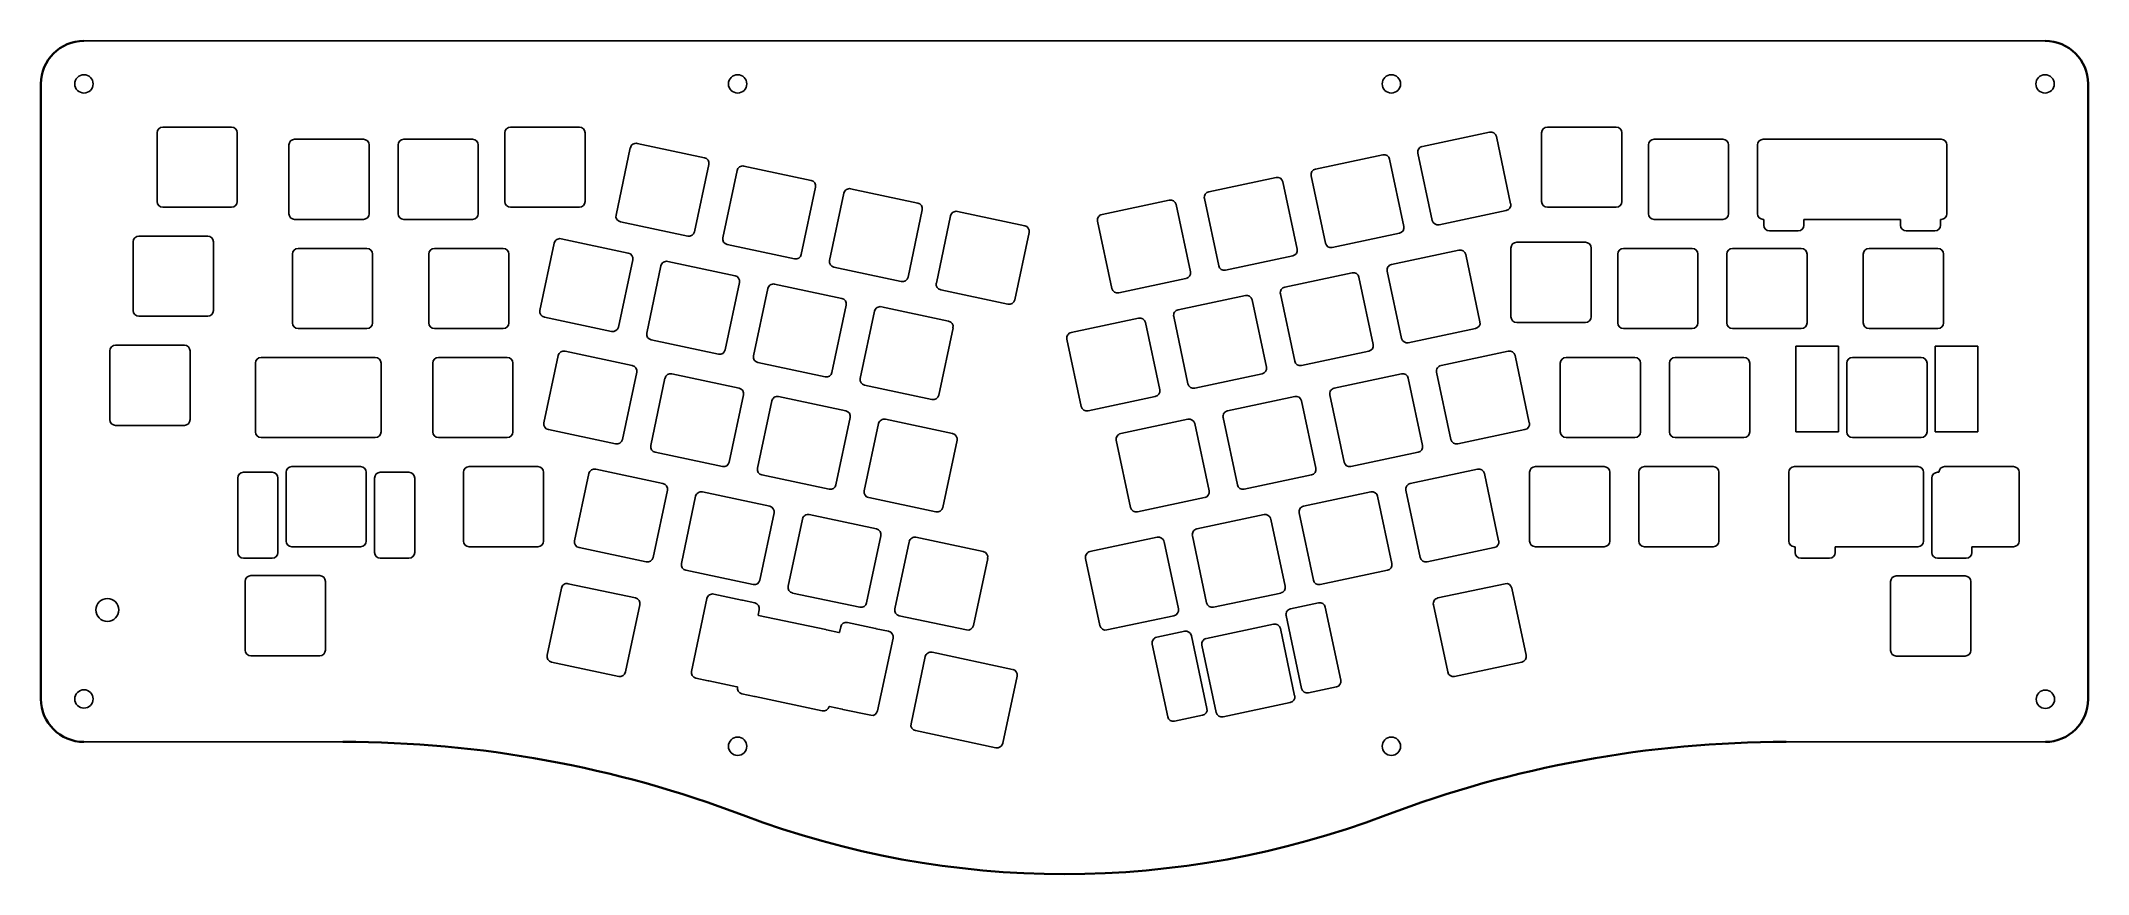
# Model space of a CAD drawing. Header units: millimetres. Extents: x 0 to 357, y 0 to 145.
import ezdxf

# ---------------------------------------------------------------- set-up
doc = ezdxf.new("R2010")
doc.units = ezdxf.units.MM
doc.layers.get('0').update_dxf_attribs({"lineweight": 35})

msp = doc.modelspace()

# ---------------------------------------------------------------- linework, layer by layer
at = {"color": 7, "linetype": 'Continuous', "lineweight": 25}
for p, q in [((349.8, 145.48), (7.5, 145.48)), ((20.26, 129.45), (20.26, 117.45)), ((21.26, 130.45), (33.26, 130.45)), ((34.26, 129.45), (34.26, 117.45)), ((80.97, 129.45), (80.97, 117.45)), ((81.97, 130.45), (93.97, 130.45)), ((94.97, 129.45), (94.97, 117.45)), ((241.11, 127.07), (252.84, 129.57)), ((254.03, 128.8), (256.52, 117.06)), ((261.93, 129.45), (261.93, 117.45)), ((262.93, 130.45), (274.93, 130.45)), ((275.93, 129.45), (275.93, 117.45)), ((43.28, 127.31), (43.28, 115.31)), ((44.28, 128.31), (56.28, 128.31)), ((57.28, 127.31), (57.28, 115.31)), ((62.33, 127.31), (62.33, 115.31)), ((63.33, 128.31), (75.33, 128.31)), ((76.33, 127.31), (76.33, 115.31)), ((102.87, 126.82), (100.38, 115.08)), ((104.06, 127.59), (115.79, 125.09)), ((222.47, 123.11), (234.21, 125.61)), ((240.34, 125.89), (242.83, 114.15)), ((280.56, 127.31), (280.56, 115.31)), ((281.56, 128.31), (293.56, 128.31)), ((294.56, 127.31), (294.56, 115.31)), ((299.61, 127.31), (299.61, 115.31)), ((300.61, 128.31), (331.66, 128.31)), ((332.66, 127.31), (332.66, 115.31)), ((116.56, 123.91), (114.07, 112.17)), ((121.5, 122.86), (119.01, 111.12)), ((122.69, 123.63), (134.43, 121.13)), ((203.84, 119.15), (215.58, 121.64)), ((221.7, 121.92), (224.2, 110.19)), ((235.4, 124.84), (237.89, 113.1)), ((135.2, 119.94), (132.7, 108.21)), ((140.14, 118.89), (137.64, 107.16)), ((141.32, 119.66), (153.06, 117.17)), ((203.07, 117.96), (205.56, 106.23)), ((216.76, 120.87), (219.26, 109.14)), ((21.26, 116.45), (33.26, 116.45)), ((81.97, 116.45), (93.97, 116.45)), ((153.83, 115.98), (151.34, 104.25)), ((158.77, 114.93), (156.28, 103.2)), ((159.96, 115.7), (171.7, 113.21)), ((185.2, 115.19), (196.94, 117.68)), ((198.13, 116.91), (200.62, 105.18)), ((244.02, 113.38), (255.75, 115.87)), ((262.93, 116.45), (274.93, 116.45)), ((17.1, 111.4), (29.1, 111.4)), ((44.28, 114.31), (56.28, 114.31)), ((63.33, 114.31), (75.33, 114.31)), ((90.78, 110.94), (102.51, 108.44)), ((101.15, 113.89), (112.88, 111.4)), ((172.47, 112.02), (169.97, 100.29)), ((184.43, 114), (186.93, 102.27)), ((225.38, 109.42), (237.12, 111.91)), ((281.56, 114.31), (293.56, 114.31)), ((300.61, 114.31), (300.7, 114.31)), ((300.7, 114.31), (300.7, 113.31)), ((301.7, 112.31), (306.7, 112.31)), ((307.7, 113.31), (307.7, 114.31)), ((307.7, 114.31), (324.57, 114.31)), ((324.57, 114.31), (324.57, 113.31)), ((325.57, 112.31), (330.57, 112.31)), ((331.57, 113.31), (331.57, 114.31)), ((331.57, 114.31), (331.66, 114.31)), ((16.1, 110.4), (16.1, 98.4)), ((30.1, 110.4), (30.1, 98.4)), ((43.88, 108.26), (43.88, 96.26)), ((44.88, 109.26), (56.88, 109.26)), ((57.88, 108.26), (57.88, 96.26)), ((67.69, 108.26), (67.69, 96.26)), ((68.69, 109.26), (80.69, 109.26)), ((81.69, 108.26), (81.69, 96.26)), ((89.59, 110.17), (87.1, 98.43)), ((103.28, 107.26), (100.79, 95.52)), ((119.78, 109.93), (131.52, 107.44)), ((206.75, 105.46), (218.49, 107.95)), ((235.75, 106.46), (247.48, 108.96)), ((248.67, 108.19), (251.16, 96.45)), ((256.57, 109.32), (256.57, 97.32)), ((257.57, 110.32), (269.57, 110.32)), ((270.57, 109.32), (270.57, 97.32)), ((275.2, 108.26), (275.2, 96.26)), ((276.2, 109.26), (288.2, 109.26)), ((289.2, 108.26), (289.2, 96.26)), ((294.25, 108.26), (294.25, 96.26)), ((295.25, 109.26), (307.25, 109.26)), ((308.25, 108.26), (308.25, 96.26)), ((318.07, 108.26), (318.07, 96.26)), ((319.07, 109.26), (331.07, 109.26)), ((332.07, 108.26), (332.07, 96.26)), ((108.22, 106.21), (105.73, 94.47)), ((109.41, 106.98), (121.15, 104.48)), ((138.41, 105.97), (150.15, 103.48)), ((188.12, 101.5), (199.85, 103.99)), ((217.11, 102.5), (228.85, 105)), ((230.04, 104.23), (232.53, 92.49)), ((234.98, 105.28), (237.47, 93.54)), ((121.92, 103.29), (119.42, 91.56)), ((126.86, 102.24), (124.36, 90.51)), ((128.04, 103.01), (139.78, 100.52)), ((157.05, 102.01), (168.78, 99.52)), ((198.48, 98.54), (210.22, 101.03)), ((211.4, 100.26), (213.9, 88.53)), ((216.34, 101.31), (218.84, 89.58)), ((17.1, 97.4), (29.1, 97.4)), ((87.87, 97.24), (99.6, 94.75)), ((140.55, 99.33), (138.06, 87.6)), ((145.49, 98.28), (143, 86.55)), ((146.68, 99.05), (158.42, 96.56)), ((179.84, 94.58), (191.58, 97.07)), ((197.71, 97.35), (200.2, 85.62)), ((44.88, 95.26), (56.88, 95.26)), ((68.69, 95.26), (80.69, 95.26)), ((106.5, 93.28), (118.24, 90.79)), ((159.19, 95.37), (156.69, 83.64)), ((179.07, 93.39), (181.57, 81.66)), ((192.77, 96.3), (195.26, 84.57)), ((238.66, 92.77), (250.39, 95.26)), ((257.57, 96.32), (269.57, 96.32)), ((276.2, 95.26), (288.2, 95.26)), ((295.25, 95.26), (307.25, 95.26)), ((319.07, 95.26), (331.07, 95.26)), ((12.03, 91.35), (12.03, 79.35)), ((13.03, 92.35), (25.03, 92.35)), ((26.03, 91.35), (26.03, 79.35)), ((38.43, 90.21), (58.36, 90.21)), ((69.39, 90.21), (81.39, 90.21)), ((90.29, 90.54), (87.8, 78.8)), ((91.48, 91.31), (103.21, 88.81)), ((220.02, 88.81), (231.76, 91.3)), ((244.37, 88.81), (256.1, 91.31)), ((257.29, 90.54), (259.78, 78.8)), ((266.19, 90.21), (278.19, 90.21)), ((285.24, 90.21), (297.24, 90.21)), ((306.32, 77.21), (306.32, 92.21)), ((313.75, 92.21), (306.32, 92.21)), ((313.75, 77.21), (313.75, 92.21)), ((316.19, 90.21), (328.19, 90.21)), ((330.63, 77.21), (330.63, 92.21)), ((330.63, 92.21), (338.07, 92.21)), ((338.07, 77.21), (338.07, 92.21)), ((37.43, 89.21), (37.43, 77.21)), ((59.36, 89.21), (59.36, 77.21)), ((68.39, 89.21), (68.39, 77.21)), ((82.39, 89.21), (82.39, 77.21)), ((103.98, 87.63), (101.49, 75.89)), ((108.92, 86.58), (106.43, 74.84)), ((110.11, 87.35), (121.85, 84.85)), ((125.13, 89.32), (136.87, 86.83)), ((201.39, 84.85), (213.13, 87.34)), ((225.73, 84.85), (237.47, 87.35)), ((238.66, 86.58), (241.15, 74.84)), ((243.6, 87.63), (246.09, 75.89)), ((265.19, 89.21), (265.19, 77.21)), ((279.19, 89.21), (279.19, 77.21)), ((284.24, 89.21), (284.24, 77.21)), ((298.24, 89.21), (298.24, 77.21)), ((315.19, 89.21), (315.19, 77.21)), ((329.19, 89.21), (329.19, 77.21)), ((122.62, 83.66), (120.12, 71.93)), ((127.56, 82.61), (125.06, 70.88)), ((128.74, 83.38), (140.48, 80.89)), ((143.77, 85.36), (155.5, 82.87)), ((182.76, 80.89), (194.49, 83.38)), ((207.1, 80.89), (218.84, 83.38)), ((220.02, 82.61), (222.52, 70.88)), ((224.96, 83.66), (227.46, 71.93)), ((141.25, 79.7), (138.76, 67.97)), ((146.19, 78.65), (143.7, 66.92)), ((147.38, 79.42), (159.12, 76.93)), ((188.46, 76.93), (200.2, 79.42)), ((201.39, 78.65), (203.88, 66.92)), ((206.33, 79.7), (208.82, 67.97)), ((13.03, 78.35), (25.03, 78.35)), ((38.43, 76.21), (58.36, 76.21)), ((69.39, 76.21), (81.39, 76.21)), ((88.57, 77.61), (100.3, 75.12)), ((159.89, 75.74), (157.39, 64.01)), ((187.69, 75.74), (190.19, 64.01)), ((247.28, 75.12), (259.01, 77.61)), ((266.19, 76.21), (278.19, 76.21)), ((285.24, 76.21), (297.24, 76.21)), ((313.75, 77.21), (306.32, 77.21)), ((316.19, 76.21), (328.19, 76.21)), ((330.63, 77.21), (338.07, 77.21)), ((107.2, 73.65), (118.94, 71.16)), ((228.64, 71.16), (240.38, 73.65)), ((34.35, 69.16), (34.35, 56.16)), ((40.35, 70.16), (35.35, 70.16)), ((41.35, 56.16), (41.35, 69.16)), ((42.79, 70.16), (42.79, 58.16)), ((43.79, 71.16), (55.79, 71.16)), ((56.79, 70.16), (56.79, 58.16)), ((58.23, 69.16), (58.23, 56.16)), ((64.23, 70.16), (59.23, 70.16)), ((65.23, 56.16), (65.23, 69.16)), ((73.74, 70.16), (73.74, 58.16)), ((74.74, 71.16), (86.74, 71.16)), ((87.74, 70.16), (87.74, 58.16)), ((95.64, 69.93), (93.15, 58.19)), ((96.83, 70.7), (108.56, 68.2)), ((125.83, 69.69), (137.57, 67.2)), ((210.01, 67.2), (221.75, 69.69)), ((239.01, 68.2), (250.74, 70.7)), ((251.93, 69.93), (254.42, 58.19)), ((259.83, 70.16), (259.83, 58.16)), ((260.83, 71.16), (272.83, 71.16)), ((273.83, 70.16), (273.83, 58.16)), ((278.88, 70.16), (278.88, 58.16)), ((279.88, 71.16), (291.88, 71.16)), ((292.88, 70.16), (292.88, 58.16)), ((305.08, 70.16), (305.08, 58.16)), ((306.07, 71.16), (327.6, 71.16)), ((328.6, 70.16), (328.6, 58.16)), ((330.04, 69.16), (330.04, 56.16)), ((331.27, 70.16), (331.04, 70.16)), ((332.27, 71.16), (344.27, 71.16)), ((345.27, 70.16), (345.27, 58.16)), ((109.33, 67.02), (106.84, 55.28)), ((114.27, 65.97), (111.78, 54.23)), ((115.46, 66.74), (127.2, 64.24)), ((144.47, 65.73), (156.2, 63.24)), ((191.38, 63.24), (203.11, 65.73)), ((220.37, 64.24), (232.11, 66.74)), ((233.3, 65.97), (235.79, 54.23)), ((238.24, 67.02), (240.73, 55.28)), ((127.97, 63.05), (125.47, 51.32)), ((132.91, 62), (130.41, 50.27)), ((134.09, 62.77), (145.83, 60.28)), ((201.74, 60.28), (213.48, 62.77)), ((214.66, 62), (217.16, 50.27)), ((219.6, 63.05), (222.1, 51.32)), ((146.6, 59.09), (144.11, 47.36)), ((151.54, 58.04), (149.05, 46.31)), ((152.73, 58.81), (164.47, 56.32)), ((183.1, 56.32), (194.84, 58.81)), ((196.03, 58.04), (198.52, 46.31)), ((200.97, 59.09), (203.46, 47.36)), ((35.35, 55.16), (40.35, 55.16)), ((43.79, 57.16), (55.79, 57.16)), ((59.23, 55.16), (64.23, 55.16)), ((74.74, 57.16), (86.74, 57.16)), ((93.92, 57), (105.65, 54.51)), ((165.24, 55.13), (162.74, 43.4)), ((182.33, 55.13), (184.83, 43.4)), ((241.92, 54.51), (253.65, 57)), ((260.83, 57.16), (272.83, 57.16)), ((279.88, 57.16), (291.88, 57.16)), ((306.07, 57.16), (306.16, 57.16)), ((306.16, 57.16), (306.16, 56.16)), ((307.16, 55.16), (312.16, 55.16)), ((313.16, 56.16), (313.16, 57.16)), ((313.16, 57.16), (327.6, 57.16)), ((331.04, 55.16), (336.04, 55.16)), ((337.04, 56.16), (337.04, 57.16)), ((337.04, 57.16), (344.27, 57.16)), ((35.65, 51.11), (35.65, 39.11)), ((36.65, 52.11), (48.65, 52.11)), ((49.65, 51.11), (49.65, 39.11)), ((92.02, 50.71), (103.75, 48.21)), ((112.55, 53.04), (124.29, 50.55)), ((223.28, 50.55), (235.02, 53.04)), ((243.82, 48.21), (255.55, 50.71)), ((322.83, 51.06), (322.83, 39.06)), ((323.83, 52.06), (335.83, 52.06)), ((336.83, 51.06), (336.83, 39.06)), ((90.83, 49.94), (88.34, 38.2)), ((104.52, 47.03), (102.03, 35.29)), ((116.24, 48.12), (113.53, 35.4)), ((122.31, 47.85), (117.42, 48.89)), ((124.6, 47.36), (122.43, 47.82)), ((131.18, 49.08), (142.92, 46.59)), ((204.65, 46.59), (216.39, 49.08)), ((222.98, 47.36), (218.09, 46.32)), ((226.87, 33.87), (224.17, 46.59)), ((243.05, 47.03), (245.54, 35.29)), ((256.74, 49.94), (259.23, 38.2)), ((125.16, 45.19), (125.37, 46.17)), ((136.99, 42.68), (125.26, 45.18)), ((139.59, 43.16), (139.38, 42.17)), ((145.67, 42.89), (140.78, 43.93)), ((149.82, 45.12), (161.55, 42.63)), ((186.02, 42.63), (197.75, 45.12)), ((203.41, 41.15), (215.14, 43.65)), ((216.33, 42.88), (218.82, 31.14)), ((217.32, 45.13), (220.02, 32.42)), ((137.09, 42.66), (139.28, 42.19)), ((147.95, 42.39), (145.78, 42.85)), ((146.02, 28.49), (148.72, 41.21)), ((193.97, 40.17), (196.67, 27.45)), ((199.63, 42.39), (194.74, 41.35)), ((203.52, 28.91), (200.81, 41.62)), ((202.64, 39.97), (205.13, 28.23)), ((36.65, 38.11), (48.65, 38.11)), ((89.11, 37.01), (100.84, 34.52)), ((154.35, 37.97), (151.86, 26.23)), ((155.54, 38.74), (169.6, 35.75)), ((246.73, 34.52), (258.46, 37.01)), ((323.83, 38.06), (335.83, 38.06)), ((116.48, 33.76), (114.3, 34.22)), ((116.59, 33.72), (121.48, 32.69)), ((170.37, 34.57), (167.88, 22.83)), ((221.21, 31.65), (226.1, 32.68)), ((122.34, 31.48), (124.54, 31.02)), ((124.64, 30.99), (136.37, 28.5)), ((137.56, 29.28), (137.56, 29.27)), ((139.83, 28.79), (137.66, 29.25)), ((139.94, 28.76), (144.84, 27.72)), ((206.32, 27.46), (218.05, 29.95)), ((152.63, 25.05), (166.69, 22.06)), ((197.85, 26.68), (202.75, 27.72)), ((7.5, 23.08), (52.72, 23.08)), ((349.85, 23.08), (304.58, 23.08))]:
    msp.add_line(p, q, dxfattribs=at)
at = {"linetype": 'Continuous'}
for p, q in [((0, 137.98), (0, 30.58)), ((357.3, 137.98), (357.3, 30.53))]:
    msp.add_line(p, q, dxfattribs=at)
at = {"color": 7, "linetype": 'Continuous', "lineweight": 25}
for centre, radius in [((7.5, 137.98), 1.6), ((121.6, 137.98), 1.6), ((235.7, 137.98), 1.6), ((349.8, 137.98), 1.6), ((11.6, 46.13), 2), ((7.5, 30.58), 1.6), ((349.85, 30.53), 1.6), ((121.6, 22.32), 1.6), ((235.7, 22.32), 1.6)]:
    msp.add_circle(centre, radius, dxfattribs=at)
at = {"linetype": 'Continuous'}
for centre, radius, start, end in [((7.5, 137.98), 7.5, 90, 180), ((349.8, 137.98), 7.5, 0, 90), ((7.5, 30.58), 7.5, 180, 270), ((349.85, 30.53), 7.45, 270, 360), ((52.72, -173.92), 197, 69.2271, 90), ((304.58, -173.92), 197, 90, 110.7729), ((178.65, 158.07), 158.07, 249.2271, 290.7729)]:
    msp.add_arc(centre, radius, start, end, dxfattribs=at)
at = {"color": 7, "linetype": 'Continuous', "lineweight": 25}
for centre, start, end in [((21.26, 129.45), 90, 180), ((33.26, 129.45), 0, 90), ((81.97, 129.45), 90, 180), ((93.97, 129.45), 0, 90), ((253.05, 128.59), 12, 102), ((262.93, 129.45), 90, 180), ((274.93, 129.45), 0, 90), ((44.28, 127.31), 90, 180), ((56.28, 127.31), 360, 90), ((63.33, 127.31), 90, 180), ((75.33, 127.31), 0, 90), ((103.85, 126.61), 78, 168), ((115.59, 124.11), 348, 78), ((234.42, 124.63), 12, 102), ((241.31, 126.09), 102, 192), ((281.56, 127.31), 90, 180), ((293.56, 127.31), 0, 90), ((300.61, 127.31), 90, 180), ((331.66, 127.31), 0, 90), ((122.48, 122.65), 78, 168), ((215.78, 120.67), 12, 102), ((222.68, 122.13), 102, 192), ((134.22, 120.15), 348, 78), ((141.12, 118.69), 78, 168), ((204.05, 118.17), 102, 192), ((21.26, 117.45), 180, 270), ((33.26, 117.45), 270, 360), ((44.28, 115.31), 180, 270), ((56.28, 115.31), 270, 0), ((63.33, 115.31), 180, 270), ((75.33, 115.31), 270, 0), ((81.97, 117.45), 180, 270), ((93.97, 117.45), 270, 0), ((101.35, 114.87), 168, 258), ((152.85, 116.19), 348, 78), ((159.75, 114.73), 78, 168), ((185.41, 114.21), 102, 192), ((197.15, 116.71), 12, 102), ((255.55, 116.85), 282, 12), ((262.93, 117.45), 180, 270), ((274.93, 117.45), 270, 0), ((281.56, 115.31), 180, 270), ((293.56, 115.31), 270, 360), ((300.61, 115.31), 180, 270), ((331.66, 115.31), 270, 0), ((17.1, 110.4), 90, 180), ((29.1, 110.4), 0, 90), ((90.57, 109.96), 78, 168), ((113.09, 112.38), 258, 348), ((119.99, 110.91), 168, 258), ((171.49, 112.23), 348, 78), ((236.91, 112.89), 282, 12), ((243.81, 114.36), 192, 282), ((301.7, 113.31), 180, 270), ((306.7, 113.31), 270, 0), ((325.57, 113.31), 180, 270), ((330.57, 113.31), 270, 0), ((44.88, 108.26), 90, 180), ((56.88, 108.26), 0, 90), ((68.69, 108.26), 90, 180), ((80.69, 108.26), 360, 90), ((102.31, 107.46), 348, 78), ((131.73, 108.41), 258, 348), ((218.28, 108.93), 282, 12), ((225.17, 110.39), 192, 282), ((247.69, 107.98), 12, 102), ((257.57, 109.32), 90, 180), ((269.57, 109.32), 0, 90), ((276.2, 108.26), 90, 180), ((288.2, 108.26), 360, 90), ((295.25, 108.26), 90, 180), ((307.25, 108.26), 0, 90), ((319.07, 108.26), 90, 180), ((331.07, 108.26), 0, 90), ((109.2, 106), 78, 168), ((120.94, 103.5), 348, 78), ((138.62, 106.95), 168, 258), ((150.36, 104.45), 258, 348), ((199.65, 104.97), 282, 12), ((206.54, 106.43), 192, 282), ((229.06, 104.02), 12, 102), ((235.95, 105.48), 102, 192), ((127.84, 102.04), 78, 168), ((139.57, 99.54), 348, 78), ((157.25, 102.99), 168, 258), ((168.99, 100.49), 258, 348), ((187.91, 102.47), 192, 282), ((210.42, 100.06), 12, 102), ((217.32, 101.52), 102, 192), ((17.1, 98.4), 180, 270), ((29.1, 98.4), 270, 0), ((88.07, 98.22), 168, 258), ((146.47, 98.08), 78, 168), ((158.21, 95.58), 348, 78), ((191.79, 96.1), 12, 102), ((198.69, 97.56), 102, 192), ((257.57, 97.32), 180, 270), ((269.57, 97.32), 270, 360), ((44.88, 96.26), 180, 270), ((56.88, 96.26), 270, 0), ((68.69, 96.26), 180, 270), ((80.69, 96.26), 270, 0), ((99.81, 95.73), 258, 348), ((106.71, 94.26), 168, 258), ((180.05, 93.6), 102, 192), ((238.45, 93.75), 192, 282), ((250.19, 96.24), 282, 12), ((276.2, 96.26), 180, 270), ((288.2, 96.26), 270, 360), ((295.25, 96.26), 180, 270), ((307.25, 96.26), 270, 360), ((319.07, 96.26), 180, 270), ((331.07, 96.26), 270, 0), ((13.03, 91.35), 90, 180), ((25.03, 91.35), 0, 90), ((38.43, 89.21), 90, 180), ((58.36, 89.21), 360, 90), ((69.39, 89.21), 90, 180), ((81.39, 89.21), 0, 90), ((91.27, 90.33), 78, 168), ((118.45, 91.76), 258, 348), ((125.34, 90.3), 168, 258), ((219.81, 89.78), 192, 282), ((231.55, 92.28), 282, 12), ((256.31, 90.33), 12, 102), ((266.19, 89.21), 90, 180), ((278.19, 89.21), 0, 90), ((285.24, 89.21), 90, 180), ((297.24, 89.21), 0, 90), ((316.19, 89.21), 90, 180), ((328.19, 89.21), 0, 90), ((103.01, 87.83), 348, 78), ((109.9, 86.37), 78, 168), ((137.08, 87.8), 258, 348), ((143.97, 86.34), 168, 258), ((212.92, 88.32), 282, 12), ((237.68, 86.37), 12, 102), ((244.57, 87.83), 102, 192), ((121.64, 83.87), 348, 78), ((128.54, 82.41), 78, 168), ((155.71, 83.84), 258, 348), ((194.29, 84.36), 282, 12), ((201.18, 85.82), 192, 282), ((219.04, 82.41), 12, 102), ((225.94, 83.87), 102, 192), ((13.03, 79.35), 180, 270), ((25.03, 79.35), 270, 0), ((88.77, 78.59), 168, 258), ((140.27, 79.91), 348, 78), ((147.17, 78.45), 78, 168), ((182.55, 81.86), 192, 282), ((200.41, 78.45), 12, 102), ((207.31, 79.91), 102, 192), ((258.81, 78.59), 282, 12), ((38.43, 77.21), 180, 270), ((58.36, 77.21), 270, 0), ((69.39, 77.21), 180, 270), ((81.39, 77.21), 270, 360), ((100.51, 76.1), 258, 348), ((158.91, 75.95), 348, 78), ((188.67, 75.95), 102, 192), ((247.07, 76.1), 192, 282), ((266.19, 77.21), 180, 270), ((278.19, 77.21), 270, 360), ((285.24, 77.21), 180, 270), ((297.24, 77.21), 270, 0), ((316.19, 77.21), 180, 270), ((328.19, 77.21), 270, 360), ((107.41, 74.63), 168, 258), ((119.15, 72.13), 258, 348), ((228.43, 72.13), 192, 282), ((240.17, 74.63), 282, 12), ((35.35, 69.16), 90, 180), ((40.35, 69.16), 0, 90), ((43.79, 70.16), 90, 180), ((55.79, 70.16), 0, 90), ((59.23, 69.16), 90, 180), ((64.23, 69.16), 360, 90), ((74.74, 70.16), 90, 180), ((86.74, 70.16), 0, 90), ((96.62, 69.72), 78, 168), ((108.36, 67.22), 348, 78), ((126.04, 70.67), 168, 258), ((137.78, 68.17), 258, 348), ((209.8, 68.17), 192, 282), ((221.54, 70.67), 282, 12), ((239.21, 67.22), 102, 192), ((250.95, 69.72), 12, 102), ((260.83, 70.16), 90, 180), ((272.83, 70.16), 0, 90), ((279.88, 70.16), 90, 180), ((291.88, 70.16), 0, 90), ((306.07, 70.16), 90, 180), ((327.6, 70.16), 360, 90), ((331.04, 69.16), 90, 180), ((332.27, 70.16), 90, 180), ((344.27, 70.16), 0, 90), ((115.25, 65.76), 78, 168), ((144.67, 66.71), 168, 258), ((202.91, 66.71), 282, 12), ((232.32, 65.76), 12, 102), ((126.99, 63.26), 348, 78), ((133.89, 61.8), 78, 168), ((156.41, 64.21), 258, 348), ((191.17, 64.21), 192, 282), ((213.68, 61.8), 12, 102), ((220.58, 63.26), 102, 192), ((43.79, 58.16), 180, 270), ((55.79, 58.16), 270, 0), ((74.74, 58.16), 180, 270), ((86.74, 58.16), 270, 0), ((94.12, 57.98), 168, 258), ((145.62, 59.3), 348, 78), ((152.52, 57.84), 78, 168), ((195.05, 57.84), 12, 102), ((201.95, 59.3), 102, 192), ((253.45, 57.98), 282, 12), ((260.83, 58.16), 180, 270), ((272.83, 58.16), 270, 360), ((279.88, 58.16), 180, 270), ((291.88, 58.16), 270, 360), ((306.07, 58.16), 180, 270), ((327.6, 58.16), 270, 0), ((344.27, 58.16), 270, 360), ((35.35, 56.16), 180, 270), ((40.35, 56.16), 270, 360), ((59.23, 56.16), 180, 270), ((64.23, 56.16), 270, 0), ((105.86, 55.49), 258, 348), ((112.76, 54.02), 168, 258), ((164.26, 55.34), 348, 78), ((183.31, 55.34), 102, 192), ((234.81, 54.02), 282, 12), ((241.71, 55.49), 192, 282), ((307.16, 56.16), 180, 270), ((312.16, 56.16), 270, 0), ((331.04, 56.16), 180, 270), ((336.04, 56.16), 270, 360), ((36.65, 51.11), 90, 180), ((48.65, 51.11), 0, 90), ((91.81, 49.73), 78, 168), ((124.5, 51.52), 258, 348), ((131.39, 50.06), 168, 258), ((216.18, 50.06), 282, 12), ((223.07, 51.52), 192, 282), ((255.76, 49.73), 12, 102), ((323.83, 51.06), 90, 180), ((335.83, 51.06), 360, 90), ((103.55, 47.23), 348, 78), ((117.21, 47.91), 78, 168), ((122.11, 46.87), 71.1626, 78), ((124.39, 46.38), 348, 78), ((143.13, 47.56), 258, 348), ((204.44, 47.56), 192, 282), ((223.19, 46.38), 12, 102), ((244.02, 47.23), 102, 192), ((125.05, 44.2), 78, 83.416), ((140.57, 42.95), 78, 168), ((145.46, 41.91), 71.1626, 78), ((150.02, 46.1), 168, 258), ((161.76, 43.6), 258, 348), ((185.81, 43.6), 192, 282), ((197.55, 46.1), 282, 12), ((215.35, 42.67), 12, 102), ((218.3, 45.34), 102, 192), ((136.78, 41.71), 72.4952, 78), ((139.08, 41.21), 72.2962, 78), ((147.75, 41.42), 348, 78), ((194.94, 40.38), 102, 192), ((199.83, 41.41), 12, 102), ((203.61, 40.17), 102, 192), ((36.65, 39.11), 180, 270), ((48.65, 39.11), 270, 360), ((89.31, 37.99), 168, 258), ((155.33, 37.76), 78, 168), ((169.4, 34.77), 348, 78), ((258.26, 37.99), 282, 12), ((323.83, 39.06), 180, 270), ((335.83, 39.06), 270, 360), ((101.05, 35.5), 258, 348), ((114.51, 35.2), 168, 258), ((116.8, 34.7), 251.1626, 258), ((121.69, 33.66), 258, 263.416), ((122.55, 32.46), 168.0084, 258), ((221, 32.62), 192, 282), ((225.89, 33.66), 282, 12), ((246.52, 35.5), 192, 282), ((124.84, 31.97), 252.4952, 258), ((136.58, 29.48), 258, 348), ((137.87, 30.23), 252.2962, 258), ((140.15, 29.74), 251.1626, 258), ((202.54, 28.7), 282, 12), ((217.85, 30.93), 282, 12), ((145.04, 28.7), 258, 348), ((152.84, 26.03), 168, 258), ((197.65, 27.66), 192, 282), ((206.11, 28.44), 192, 282), ((166.9, 23.04), 258, 348)]:
    msp.add_arc(centre, 1, start, end, dxfattribs=at)

doc.saveas('drawing.dxf')
